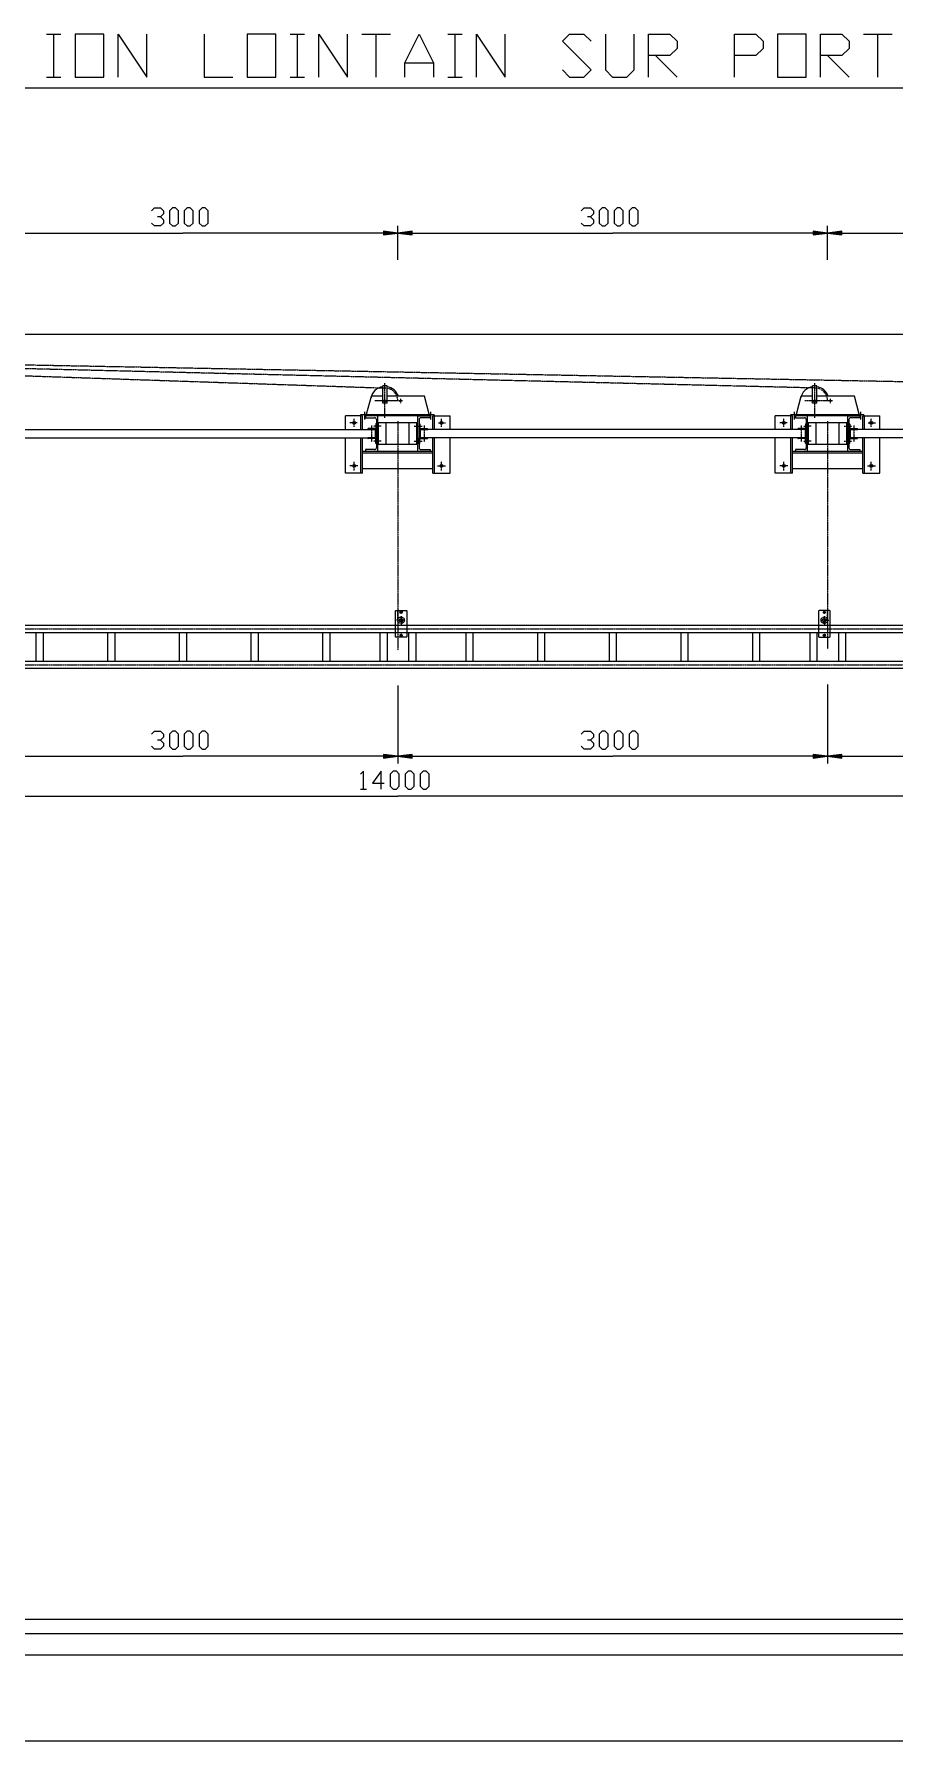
# Model space of a CAD drawing. Header units: millimetres. Extents: x 53635 to 142317, y 101101 to 147193.
# Drawn here: x 110275 to 116275, y 133843 to 145756 of the extents above; entities that cross this region are included whole.
import ezdxf

# ---------------------------------------------------------------- set-up
doc = ezdxf.new("R2010")
doc.units = ezdxf.units.MM
doc.header["$LTSCALE"] = 0.5
doc.header["$MEASUREMENT"] = 0
for name, pattern in [('AXES', [50.8, 31.75, -6.35, 6.35, -6.35]), ('AXES2', [28.575, 19.05, -3.175, 3.175, -3.175]), ('CACHE2', [0.1875, 0.125, -0.0625])]:
    doc.linetypes.add(name, pattern=pattern)
doc.layers.get('0').update_dxf_attribs({"lineweight": 0})
for name, color, linetype, lineweight in [('-AXE', 1, 'AXES2', 0), ('-beton', 6, 'Continuous', 0), ('-fort', 7, 'Continuous', 0), ('AXE', 1, 'AXES2', 0), ('AXES', 1, 'AXES', 0), ('Axes1', 1, 'AXES', 0), ('beton', 6, 'Continuous', 0), ('betonfin', 1, 'Continuous', 0), ('CACHE', 1, 'CACHE2', 0), ('COT', 3, 'Continuous', 0), ('Equipement', 7, 'Continuous', 0), ('FORT', 7, 'Continuous', 0)]:
    doc.layers.add(name, color=color, linetype=linetype, lineweight=lineweight)
doc.styles.add('_TCW_TXTSTY_1', font='TIMES.TTF')
doc.styles.get("Standard").update_dxf_attribs({"font": 'TXT.SHX'})
doc.dimstyles.get("Standard").update_dxf_attribs({"dimscale": 10, "dimtxt": 1.5, "dimasz": 2, "dimexe": 1, "dimexo": 1, "dimgap": 1, "dimtad": 1, "dimrnd": 0.5, "dimdsep": 46, "dimtxsty": '_TCW_TXTSTY_1', "dimcen": 0.09, "dimclrd": 3, "dimclre": 3, "dimclrt": 3, "dimadec": 0, "dimazin": 0, "dimtfac": 1, "dimtdec": 3, "dimtmove": 0, "dimatfit": 0, "dimfxl": 1, "dimfrac": 2, "dimtolj": 1, "dimtzin": 0, "dimarcsym": 0})

# ---------------------------------------------------------------- blocks, each defined once
blk = doc.blocks.new('*D31')
at = {"layer": 'COT', "linetype": 'Continuous'}
for points in [[(105813, 140436), (105913, 140423), (105913, 140449)], [(119813, 140436), (119713, 140449), (119713, 140423)]]:
    blk.add_hatch(color=3, dxfattribs=at).paths.add_polyline_path(points)
at = {"linetype": 'ByBlock'}
blk.add_lwpolyline([(112573, 140486), (112573, 140611), (112553, 140590)], dxfattribs=at)
at = {"linetype": 'ByBlock', "flags": 128}
for points in [[(112698, 140486), (112698, 140611), (112636, 140528), (112719, 140528)], [(112782, 140486), (112803, 140486), (112823, 140507), (112823, 140590), (112803, 140611), (112782, 140611), (112761, 140590), (112761, 140507), (112782, 140486)], [(112886, 140486), (112907, 140486), (112928, 140507), (112928, 140590), (112907, 140611), (112886, 140611), (112865, 140590), (112865, 140507), (112886, 140486)], [(112990, 140486), (113011, 140486), (113032, 140507), (113032, 140590), (113011, 140611), (112990, 140611), (112969, 140590), (112969, 140507), (112990, 140486)], [(112553, 140486), (112594, 140486)]]:
    blk.add_lwpolyline(points, dxfattribs=at)
at = {"layer": 'COT', "color": 3, "linetype": 'Continuous'}
for p, q in [((105813, 141280), (105813, 140386)), ((119813, 141280), (119813, 140386))]:
    blk.add_line(p, q, dxfattribs=at)
at = {"layer": 'COT', "color": 3, "linetype": 'Continuous', "flags": 128}
for points in [[(105813, 140436), (105913, 140423), (105913, 140449)], [(119813, 140436), (119713, 140449), (119713, 140423)]]:
    blk.add_lwpolyline(points, close=True, dxfattribs=at)
for points in [[(105913, 140436), (105913, 140436), (105913, 140436), (112813, 140436)], [(119713, 140436), (119713, 140436), (119713, 140436), (112813, 140436)]]:
    blk.add_lwpolyline(points, dxfattribs=at)
blk = doc.blocks.new('*D34')
at = {"layer": 'COT', "linetype": 'Continuous'}
for points in [[(109813, 140716), (109913, 140703), (109913, 140729)], [(112813, 140716), (112713, 140729), (112713, 140703)]]:
    blk.add_hatch(color=3, dxfattribs=at).paths.add_polyline_path(points)
at = {"linetype": 'ByBlock', "flags": 128}
for points in [[(111094, 140870), (111115, 140891), (111157, 140891), (111178, 140870), (111178, 140849), (111157, 140828), (111136, 140828)], [(111240, 140766), (111261, 140766), (111282, 140787), (111282, 140870), (111261, 140891), (111240, 140891), (111219, 140870), (111219, 140787), (111240, 140766)], [(111344, 140766), (111365, 140766), (111386, 140787), (111386, 140870), (111365, 140891), (111344, 140891), (111323, 140870), (111323, 140787), (111344, 140766)], [(111448, 140766), (111469, 140766), (111490, 140787), (111490, 140870), (111469, 140891), (111448, 140891), (111428, 140870), (111428, 140787), (111448, 140766)]]:
    blk.add_lwpolyline(points, dxfattribs=at)
at = {"linetype": 'ByBlock'}
blk.add_lwpolyline([(111157, 140828), (111178, 140807), (111178, 140787), (111157, 140766), (111115, 140766), (111094, 140787)], dxfattribs=at)
at = {"layer": 'COT', "color": 3, "linetype": 'Continuous'}
for p, q in [((109813, 141201), (109813, 140666)), ((112813, 141209), (112813, 140666))]:
    blk.add_line(p, q, dxfattribs=at)
at = {"layer": 'COT', "color": 3, "linetype": 'Continuous', "flags": 128}
for points in [[(109813, 140716), (109913, 140703), (109913, 140729)], [(112813, 140716), (112713, 140729), (112713, 140703)]]:
    blk.add_lwpolyline(points, close=True, dxfattribs=at)
for points in [[(109913, 140716), (109913, 140716), (109913, 140716), (111313, 140716)], [(112713, 140716), (112713, 140716), (112713, 140716), (111313, 140716)]]:
    blk.add_lwpolyline(points, dxfattribs=at)
blk = doc.blocks.new('*D35')
at = {"layer": 'COT', "linetype": 'Continuous'}
for points in [[(112813, 140716), (112913, 140703), (112913, 140729)], [(115813, 140716), (115713, 140729), (115713, 140703)]]:
    blk.add_hatch(color=3, dxfattribs=at).paths.add_polyline_path(points)
at = {"linetype": 'ByBlock', "flags": 128}
for points in [[(114094, 140870), (114115, 140891), (114157, 140891), (114178, 140870), (114178, 140849), (114157, 140828), (114136, 140828)], [(114240, 140766), (114261, 140766), (114282, 140787), (114282, 140870), (114261, 140891), (114240, 140891), (114219, 140870), (114219, 140787), (114240, 140766)], [(114344, 140766), (114365, 140766), (114386, 140787), (114386, 140870), (114365, 140891), (114344, 140891), (114323, 140870), (114323, 140787), (114344, 140766)], [(114448, 140766), (114469, 140766), (114490, 140787), (114490, 140870), (114469, 140891), (114448, 140891), (114428, 140870), (114428, 140787), (114448, 140766)]]:
    blk.add_lwpolyline(points, dxfattribs=at)
at = {"linetype": 'ByBlock'}
blk.add_lwpolyline([(114157, 140828), (114178, 140807), (114178, 140787), (114157, 140766), (114115, 140766), (114094, 140787)], dxfattribs=at)
at = {"layer": 'COT', "color": 3, "linetype": 'Continuous'}
for p, q in [((112813, 141209), (112813, 140666)), ((115813, 141217), (115813, 140666))]:
    blk.add_line(p, q, dxfattribs=at)
at = {"layer": 'COT', "color": 3, "linetype": 'Continuous', "flags": 128}
for points in [[(112813, 140716), (112913, 140703), (112913, 140729)], [(115813, 140716), (115713, 140729), (115713, 140703)]]:
    blk.add_lwpolyline(points, close=True, dxfattribs=at)
for points in [[(112913, 140716), (112913, 140716), (112913, 140716), (114313, 140716)], [(115713, 140716), (115713, 140716), (115713, 140716), (114313, 140716)]]:
    blk.add_lwpolyline(points, dxfattribs=at)
blk = doc.blocks.new('*D36')
at = {"layer": 'COT', "linetype": 'Continuous'}
for points in [[(115813, 140716), (115913, 140703), (115913, 140729)], [(118813, 140716), (118713, 140729), (118713, 140703)]]:
    blk.add_hatch(color=3, dxfattribs=at).paths.add_polyline_path(points)
at = {"linetype": 'ByBlock', "flags": 128}
for points in [[(117094, 140870), (117115, 140891), (117157, 140891), (117178, 140870), (117178, 140849), (117157, 140828), (117136, 140828)], [(117240, 140766), (117261, 140766), (117282, 140787), (117282, 140870), (117261, 140891), (117240, 140891), (117219, 140870), (117219, 140787), (117240, 140766)], [(117344, 140766), (117365, 140766), (117386, 140787), (117386, 140870), (117365, 140891), (117344, 140891), (117323, 140870), (117323, 140787), (117344, 140766)], [(117448, 140766), (117469, 140766), (117490, 140787), (117490, 140870), (117469, 140891), (117448, 140891), (117428, 140870), (117428, 140787), (117448, 140766)]]:
    blk.add_lwpolyline(points, dxfattribs=at)
at = {"linetype": 'ByBlock'}
blk.add_lwpolyline([(117157, 140828), (117178, 140807), (117178, 140787), (117157, 140766), (117115, 140766), (117094, 140787)], dxfattribs=at)
at = {"layer": 'COT', "color": 3, "linetype": 'Continuous'}
for p, q in [((115813, 141217), (115813, 140666)), ((118813, 141215), (118813, 140666))]:
    blk.add_line(p, q, dxfattribs=at)
at = {"layer": 'COT', "color": 3, "linetype": 'Continuous', "flags": 128}
for points in [[(115813, 140716), (115913, 140703), (115913, 140729)], [(118813, 140716), (118713, 140729), (118713, 140703)]]:
    blk.add_lwpolyline(points, close=True, dxfattribs=at)
for points in [[(115913, 140716), (115913, 140716), (115913, 140716), (117313, 140716)], [(118713, 140716), (118713, 140716), (118713, 140716), (117313, 140716)]]:
    blk.add_lwpolyline(points, dxfattribs=at)
blk = doc.blocks.new('*D40')
at = {"layer": 'COT', "linetype": 'Continuous'}
for points in [[(115813, 144368), (115913, 144355), (115913, 144381)], [(118813, 144368), (118713, 144381), (118713, 144355)]]:
    blk.add_hatch(color=3, dxfattribs=at).paths.add_polyline_path(points)
at = {"linetype": 'ByBlock', "flags": 128}
for points in [[(117094, 144522), (117115, 144543), (117157, 144543), (117178, 144522), (117178, 144501), (117157, 144480), (117136, 144480)], [(117240, 144418), (117261, 144418), (117282, 144438), (117282, 144522), (117261, 144543), (117240, 144543), (117219, 144522), (117219, 144438), (117240, 144418)], [(117344, 144418), (117365, 144418), (117386, 144438), (117386, 144522), (117365, 144543), (117344, 144543), (117323, 144522), (117323, 144438), (117344, 144418)], [(117448, 144418), (117469, 144418), (117490, 144438), (117490, 144522), (117469, 144543), (117448, 144543), (117428, 144522), (117428, 144438), (117448, 144418)]]:
    blk.add_lwpolyline(points, dxfattribs=at)
at = {"linetype": 'ByBlock'}
blk.add_lwpolyline([(117157, 144480), (117178, 144459), (117178, 144438), (117157, 144418), (117115, 144418), (117094, 144438)], dxfattribs=at)
at = {"layer": 'COT', "color": 3, "linetype": 'Continuous'}
for p, q in [((115813, 144322), (115813, 144418)), ((118813, 144180), (118813, 144418))]:
    blk.add_line(p, q, dxfattribs=at)
at = {"layer": 'COT', "color": 3, "linetype": 'Continuous', "flags": 128}
for points in [[(115813, 144368), (115913, 144355), (115913, 144381)], [(118813, 144368), (118713, 144381), (118713, 144355)]]:
    blk.add_lwpolyline(points, close=True, dxfattribs=at)
for points in [[(115913, 144368), (115913, 144368), (115913, 144368), (117313, 144368)], [(118713, 144368), (118713, 144368), (118713, 144368), (117313, 144368)]]:
    blk.add_lwpolyline(points, dxfattribs=at)
blk = doc.blocks.new('*D41')
at = {"layer": 'COT', "linetype": 'Continuous'}
for points in [[(109813, 144368), (109913, 144355), (109913, 144381)], [(112813, 144368), (112713, 144381), (112713, 144355)]]:
    blk.add_hatch(color=3, dxfattribs=at).paths.add_polyline_path(points)
at = {"linetype": 'ByBlock', "flags": 128}
for points in [[(111094, 144522), (111115, 144543), (111157, 144543), (111178, 144522), (111178, 144501), (111157, 144480), (111136, 144480)], [(111240, 144418), (111261, 144418), (111282, 144438), (111282, 144522), (111261, 144543), (111240, 144543), (111219, 144522), (111219, 144438), (111240, 144418)], [(111344, 144418), (111365, 144418), (111386, 144438), (111386, 144522), (111365, 144543), (111344, 144543), (111323, 144522), (111323, 144438), (111344, 144418)], [(111448, 144418), (111469, 144418), (111490, 144438), (111490, 144522), (111469, 144543), (111448, 144543), (111428, 144522), (111428, 144438), (111448, 144418)]]:
    blk.add_lwpolyline(points, dxfattribs=at)
at = {"linetype": 'ByBlock'}
blk.add_lwpolyline([(111157, 144480), (111178, 144459), (111178, 144438), (111157, 144418), (111115, 144418), (111094, 144438)], dxfattribs=at)
at = {"layer": 'COT', "color": 3, "linetype": 'Continuous'}
for p, q in [((109813, 144322), (109813, 144418)), ((112813, 144180), (112813, 144418))]:
    blk.add_line(p, q, dxfattribs=at)
at = {"layer": 'COT', "color": 3, "linetype": 'Continuous', "flags": 128}
for points in [[(109813, 144368), (109913, 144355), (109913, 144381)], [(112813, 144368), (112713, 144381), (112713, 144355)]]:
    blk.add_lwpolyline(points, close=True, dxfattribs=at)
for points in [[(109913, 144368), (109913, 144368), (109913, 144368), (111313, 144368)], [(112713, 144368), (112713, 144368), (112713, 144368), (111313, 144368)]]:
    blk.add_lwpolyline(points, dxfattribs=at)
blk = doc.blocks.new('*D42')
at = {"layer": 'COT', "linetype": 'Continuous'}
for points in [[(112813, 144368), (112913, 144355), (112913, 144381)], [(115813, 144368), (115713, 144381), (115713, 144355)]]:
    blk.add_hatch(color=3, dxfattribs=at).paths.add_polyline_path(points)
at = {"linetype": 'ByBlock', "flags": 128}
for points in [[(114094, 144522), (114115, 144543), (114157, 144543), (114178, 144522), (114178, 144501), (114157, 144480), (114136, 144480)], [(114240, 144418), (114261, 144418), (114282, 144438), (114282, 144522), (114261, 144543), (114240, 144543), (114219, 144522), (114219, 144438), (114240, 144418)], [(114344, 144418), (114365, 144418), (114386, 144438), (114386, 144522), (114365, 144543), (114344, 144543), (114323, 144522), (114323, 144438), (114344, 144418)], [(114448, 144418), (114469, 144418), (114490, 144438), (114490, 144522), (114469, 144543), (114448, 144543), (114428, 144522), (114428, 144438), (114448, 144418)]]:
    blk.add_lwpolyline(points, dxfattribs=at)
at = {"linetype": 'ByBlock'}
blk.add_lwpolyline([(114157, 144480), (114178, 144459), (114178, 144438), (114157, 144418), (114115, 144418), (114094, 144438)], dxfattribs=at)
at = {"layer": 'COT', "color": 3, "linetype": 'Continuous'}
for p, q in [((112813, 144180), (112813, 144418)), ((115813, 144180), (115813, 144418))]:
    blk.add_line(p, q, dxfattribs=at)
at = {"layer": 'COT', "color": 3, "linetype": 'Continuous', "flags": 128}
for points in [[(112813, 144368), (112913, 144355), (112913, 144381)], [(115813, 144368), (115713, 144381), (115713, 144355)]]:
    blk.add_lwpolyline(points, close=True, dxfattribs=at)
for points in [[(112913, 144368), (112913, 144368), (112913, 144368), (114313, 144368)], [(115713, 144368), (115713, 144368), (115713, 144368), (114313, 144368)]]:
    blk.add_lwpolyline(points, dxfattribs=at)

msp = doc.modelspace()

# ---------------------------------------------------------------- linework, layer by layer
at = {"layer": '-AXE'}
for p, q in [((112529.84, 143042.63), (112478.92, 143042.63)), ((112508.02, 143015.25), (112508.02, 143073.94)), ((112629.02, 143025.51), (112629.02, 142909.6)), ((112683.96, 143019.63), (112643.48, 143019.63)), ((112697.96, 143019.63), (112657.48, 143019.63)), ((112928.08, 143019.63), (112968.56, 143019.63)), ((112942.08, 143019.63), (112982.56, 143019.63)), ((112997.02, 143025.51), (112997.02, 142909.6)), ((113096.2, 143042.63), (113147.12, 143042.63)), ((113118.02, 143015.25), (113118.02, 143073.94)), ((115529.84, 143042.63), (115478.92, 143042.63)), ((115508.02, 143015.25), (115508.02, 143073.94)), ((115629.02, 143025.51), (115629.02, 142909.6)), ((115647.11, 143019.63), (115687.59, 143019.63)), ((115697.96, 143019.63), (115657.48, 143019.63)), ((115928.08, 143019.63), (115968.56, 143019.63)), ((115942.08, 143019.63), (115982.56, 143019.63)), ((115997.02, 143025.51), (115997.02, 142909.6)), ((116096.2, 143042.63), (116147.12, 143042.63)), ((116118.02, 143015.25), (116118.02, 143073.94)), ((112683.96, 142915.63), (112643.48, 142915.63)), ((112697.96, 142915.63), (112657.48, 142915.63)), ((112928.08, 142915.63), (112968.56, 142915.63)), ((112942.08, 142915.63), (112982.56, 142915.63)), ((115647.11, 142915.63), (115687.59, 142915.63)), ((115697.96, 142915.63), (115657.48, 142915.63)), ((115928.08, 142915.63), (115968.56, 142915.63)), ((115942.08, 142915.63), (115982.56, 142915.63)), ((112535.11, 142742.63), (112478.92, 142742.63)), ((112508.02, 142710.4), (112508.02, 142771.44)), ((113090.93, 142742.63), (113147.12, 142742.63)), ((113118.02, 142710.4), (113118.02, 142771.44)), ((115535.11, 142742.63), (115478.92, 142742.63)), ((115508.02, 142710.4), (115508.02, 142771.44)), ((116090.93, 142742.63), (116147.12, 142742.63)), ((116118.02, 142710.4), (116118.02, 142771.44))]:
    msp.add_line(p, q, dxfattribs=at)
at = {"layer": '-beton', "color": 6}
msp.add_line((104388.02, 143662.63), (121238.02, 143662.63), dxfattribs=at)
at = {"layer": '-fort'}
for p, q in [((112568.02, 143092.63), (112448.02, 143092.63)), ((112448.02, 142997.63), (112448.02, 143092.63)), ((112556.02, 142997.63), (112556.02, 143092.63)), ((112568.02, 142997.63), (112568.02, 143092.63)), ((112673.02, 143092.63), (112588.02, 143092.63)), ((112588.02, 143092.63), (112588.02, 143079.13)), ((113038.02, 143092.63), (112588.02, 143092.63)), ((112673.02, 142842.63), (112673.02, 143092.63)), ((112953.02, 143092.63), (113038.02, 143092.63)), ((112953.02, 142842.63), (112953.02, 143092.63)), ((113038.02, 143092.63), (113038.02, 143079.13)), ((113058.02, 142997.63), (113058.02, 143092.63)), ((113058.02, 143092.63), (113178.02, 143092.63)), ((113070.02, 142997.63), (113070.02, 143092.63)), ((113178.02, 142997.63), (113178.02, 143092.63)), ((115448.02, 142997.63), (115448.02, 143092.63)), ((115568.02, 143092.63), (115448.02, 143092.63)), ((115556.02, 142997.63), (115556.02, 143092.63)), ((115568.02, 142997.63), (115568.02, 143092.63)), ((116038.02, 143092.63), (115588.02, 143092.63)), ((115673.02, 143092.63), (115588.02, 143092.63)), ((115588.02, 143092.63), (115588.02, 143079.13)), ((115673.02, 142842.63), (115673.02, 143092.63)), ((115953.02, 142842.63), (115953.02, 143092.63)), ((115953.02, 143092.63), (116038.02, 143092.63)), ((116038.02, 143092.63), (116038.02, 143079.13)), ((116058.02, 142997.63), (116058.02, 143092.63)), ((116058.02, 143092.63), (116178.02, 143092.63)), ((116070.02, 142997.63), (116070.02, 143092.63)), ((116178.02, 142997.63), (116178.02, 143092.63)), ((109970.02, 142997.63), (112656.02, 142997.63)), ((112588.02, 143079.13), (112650.52, 143079.13)), ((112604.02, 142999.63), (112604.02, 142997.63)), ((112664.02, 142997.63), (112604.02, 142997.63)), ((112653.02, 143002.63), (112607.02, 143002.63)), ((112656.02, 142997.63), (112656.02, 142937.63)), ((112659.02, 143034.63), (112659.02, 143008.63)), ((112664.02, 143037.63), (112662.02, 143037.63)), ((112664.02, 143065.63), (112664.02, 142869.63)), ((112664.02, 143037.63), (112664.02, 142997.63)), ((112953.02, 143042.63), (112673.02, 143042.63)), ((112962.02, 143065.63), (112962.02, 142869.63)), ((112962.02, 143037.63), (112964.02, 143037.63)), ((112962.02, 143037.63), (112962.02, 142997.63)), ((112962.02, 142997.63), (113022.02, 142997.63)), ((112967.02, 143034.63), (112967.02, 143008.63)), ((115656.02, 142997.63), (112970.02, 142997.63)), ((112970.02, 142997.63), (112970.02, 142937.63)), ((112973.02, 143002.63), (113019.02, 143002.63)), ((113038.02, 143079.13), (112975.52, 143079.13)), ((113022.02, 142999.63), (113022.02, 142997.63)), ((115588.02, 143079.13), (115650.52, 143079.13)), ((115604.02, 142999.63), (115604.02, 142997.63)), ((115664.02, 142997.63), (115604.02, 142997.63)), ((115653.02, 143002.63), (115607.02, 143002.63)), ((115659.02, 143034.63), (115659.02, 143008.63)), ((115664.02, 143037.63), (115662.02, 143037.63)), ((115664.02, 143065.63), (115664.02, 142869.63)), ((115664.02, 143037.63), (115664.02, 142997.63)), ((115953.02, 143042.63), (115673.02, 143042.63)), ((115962.02, 143065.63), (115962.02, 142869.63)), ((115962.02, 143037.63), (115962.02, 142997.63)), ((115962.02, 143037.63), (115964.02, 143037.63)), ((115962.02, 142997.63), (116022.02, 142997.63)), ((115967.02, 143034.63), (115967.02, 143008.63)), ((118656.02, 142997.63), (115970.02, 142997.63)), ((115970.02, 142997.63), (115970.02, 142937.63)), ((115973.02, 143002.63), (116019.02, 143002.63)), ((116038.02, 143079.13), (115975.52, 143079.13)), ((116022.02, 142999.63), (116022.02, 142997.63)), ((109970.02, 142937.63), (112656.02, 142937.63)), ((112448.02, 142692.63), (112448.02, 142937.63)), ((112556.02, 142692.63), (112556.02, 142937.63)), ((112568.02, 142692.63), (112568.02, 142937.63)), ((112650.52, 142856.13), (112588.02, 142856.13)), ((112588.02, 142856.13), (112588.02, 142842.63)), ((112664.02, 142937.63), (112604.02, 142937.63)), ((112604.02, 142935.63), (112604.02, 142937.63)), ((112653.02, 142932.63), (112607.02, 142932.63)), ((112659.02, 142900.63), (112659.02, 142926.63)), ((112664.02, 142897.63), (112662.02, 142897.63)), ((112664.02, 142897.63), (112664.02, 142937.63)), ((112953.02, 142892.63), (112673.02, 142892.63)), ((112962.02, 142937.63), (113022.02, 142937.63)), ((112962.02, 142897.63), (112962.02, 142937.63)), ((112962.02, 142897.63), (112964.02, 142897.63)), ((112967.02, 142900.63), (112967.02, 142926.63)), ((115656.02, 142937.63), (112970.02, 142937.63)), ((112973.02, 142932.63), (113019.02, 142932.63)), ((112975.52, 142856.13), (113038.02, 142856.13)), ((113022.02, 142935.63), (113022.02, 142937.63)), ((113038.02, 142856.13), (113038.02, 142842.63)), ((113058.02, 142692.63), (113058.02, 142937.63)), ((113070.02, 142692.63), (113070.02, 142937.63)), ((113178.02, 142692.63), (113178.02, 142937.63)), ((115448.02, 142692.63), (115448.02, 142937.63)), ((115556.02, 142692.63), (115556.02, 142937.63)), ((115568.02, 142692.63), (115568.02, 142937.63)), ((115650.52, 142856.13), (115588.02, 142856.13)), ((115588.02, 142856.13), (115588.02, 142842.63)), ((115664.02, 142937.63), (115604.02, 142937.63)), ((115604.02, 142935.63), (115604.02, 142937.63)), ((115653.02, 142932.63), (115607.02, 142932.63)), ((115659.02, 142900.63), (115659.02, 142926.63)), ((115664.02, 142897.63), (115662.02, 142897.63)), ((115664.02, 142897.63), (115664.02, 142937.63)), ((115953.02, 142892.63), (115673.02, 142892.63)), ((115962.02, 142897.63), (115962.02, 142937.63)), ((115962.02, 142937.63), (116022.02, 142937.63)), ((115962.02, 142897.63), (115964.02, 142897.63)), ((115967.02, 142900.63), (115967.02, 142926.63)), ((118656.02, 142937.63), (115970.02, 142937.63)), ((115973.02, 142932.63), (116019.02, 142932.63)), ((115975.52, 142856.13), (116038.02, 142856.13)), ((116022.02, 142935.63), (116022.02, 142937.63)), ((116038.02, 142856.13), (116038.02, 142842.63)), ((116058.02, 142692.63), (116058.02, 142937.63)), ((116070.02, 142692.63), (116070.02, 142937.63)), ((116178.02, 142692.63), (116178.02, 142937.63)), ((113058.02, 142842.63), (112568.02, 142842.63)), ((113058.02, 142830.63), (112568.02, 142830.63)), ((116058.02, 142842.63), (115568.02, 142842.63)), ((116058.02, 142830.63), (115568.02, 142830.63)), ((112568.02, 142692.63), (112448.02, 142692.63)), ((113058.02, 142722.63), (112568.02, 142722.63)), ((113058.02, 142692.63), (113178.02, 142692.63)), ((115568.02, 142692.63), (115448.02, 142692.63)), ((116058.02, 142722.63), (115568.02, 142722.63)), ((116058.02, 142692.63), (116178.02, 142692.63))]:
    msp.add_line(p, q, dxfattribs=at)
for centre in [(112508.02, 143042.63), (113118.02, 143042.63), (115508.02, 143042.63), (116118.02, 143042.63), (112508.02, 142742.63), (113118.02, 142742.63), (115508.02, 142742.63), (116118.02, 142742.63)]:
    msp.add_circle(centre, 9.5, dxfattribs=at)
for centre, radius, start, end in [((112607.02, 142999.63), 3, 90, 180), ((112650.52, 143065.63), 13.5, 0, 90), ((112653.02, 143008.63), 6, -90, 0), ((112662.02, 143034.63), 3, 90, 180), ((112975.52, 143065.63), 13.5, 90, 180), ((112964.02, 143034.63), 3, 0, 90), ((112973.02, 143008.63), 6, 180, 270), ((113019.02, 142999.63), 3, 0, 90), ((115607.02, 142999.63), 3, 90, 180), ((115650.52, 143065.63), 13.5, 0, 90), ((115653.02, 143008.63), 6, -90, 0), ((115662.02, 143034.63), 3, 90, 180), ((115975.52, 143065.63), 13.5, 90, 180), ((115964.02, 143034.63), 3, 0, 90), ((115973.02, 143008.63), 6, 180, 270), ((116019.02, 142999.63), 3, 0, 90), ((112607.02, 142935.63), 3, 180, 270), ((112650.52, 142869.63), 13.5, -90, 0), ((112653.02, 142926.63), 6, 0, 90), ((112662.02, 142900.63), 3, 180, 270), ((112975.52, 142869.63), 13.5, 180, 270), ((112964.02, 142900.63), 3, -90, 0), ((112973.02, 142926.63), 6, 90, 180), ((113019.02, 142935.63), 3, -90, 0), ((115607.02, 142935.63), 3, 180, 270), ((115650.52, 142869.63), 13.5, -90, 0), ((115653.02, 142926.63), 6, 0, 90), ((115662.02, 142900.63), 3, 180, 270), ((115975.52, 142869.63), 13.5, 180, 270), ((115964.02, 142900.63), 3, -90, 0), ((115973.02, 142926.63), 6, 90, 180), ((116019.02, 142935.63), 3, -90, 0)]:
    msp.add_arc(centre, radius, start, end, dxfattribs=at)
at = {"color": 0, "linetype": 'ByBlock'}
for p, q in [((112673.02, 142892.63), (112673.02, 143042.63)), ((112679.02, 142892.63), (112679.02, 143042.63)), ((112733.02, 142892.63), (112733.02, 143042.63)), ((112893.02, 142892.63), (112893.02, 143042.63)), ((112947.02, 142892.63), (112947.02, 143042.63)), ((112953.02, 142892.63), (112953.02, 143042.63)), ((115656.02, 142997.63), (115656.02, 142937.63)), ((115673.02, 142892.63), (115673.02, 143042.63)), ((115679.02, 142892.63), (115679.02, 143042.63)), ((115733.02, 142892.63), (115733.02, 143042.63)), ((115893.02, 142892.63), (115893.02, 143042.63)), ((115947.02, 142892.63), (115947.02, 143042.63)), ((115953.02, 142892.63), (115953.02, 143042.63))]:
    msp.add_line(p, q, dxfattribs=at)
at = {"linetype": 'ByBlock'}
for points in [[(110362.45, 145756.38), (110462.45, 145756.38)], [(110412.45, 145456.38), (110412.45, 145756.38)], [(112062.45, 145756.38), (112162.45, 145756.38)], [(112112.45, 145456.38), (112112.45, 145756.38)], [(112562.45, 145756.38), (112762.45, 145756.38)], [(113162.45, 145756.38), (113262.45, 145756.38)], [(113212.45, 145456.38), (113212.45, 145756.38)], [(116062.45, 145756.38), (116262.45, 145756.38)], [(114612.45, 145606.38), (114762.45, 145456.38)], [(115812.45, 145606.38), (115962.45, 145456.38)], [(112862.45, 145556.38), (113062.45, 145556.38)]]:
    msp.add_lwpolyline(points, dxfattribs=at)
at = {"linetype": 'ByBlock', "flags": 128}
for points in [[(110562.45, 145456.38), (110762.45, 145456.38), (110762.45, 145756.38), (110562.45, 145756.38), (110562.45, 145456.38)], [(110862.45, 145456.38), (110862.45, 145756.38), (111062.45, 145456.38), (111062.45, 145756.38)], [(111462.45, 145756.38), (111462.45, 145456.38), (111662.45, 145456.38)], [(111762.45, 145456.38), (111962.45, 145456.38), (111962.45, 145756.38), (111762.45, 145756.38), (111762.45, 145456.38)], [(112262.45, 145456.38), (112262.45, 145756.38), (112462.45, 145456.38), (112462.45, 145756.38)], [(112662.45, 145456.38), (112662.45, 145756.38)], [(112862.45, 145456.38), (112862.45, 145556.38), (112962.45, 145756.38), (113062.45, 145556.38), (113062.45, 145456.38)], [(113362.45, 145456.38), (113362.45, 145756.38), (113562.45, 145456.38), (113562.45, 145756.38)], [(113962.45, 145506.38), (114012.45, 145456.38), (114112.45, 145456.38), (114162.45, 145506.38), (113962.45, 145706.38), (114012.45, 145756.38), (114112.45, 145756.38), (114162.45, 145706.38)], [(114262.45, 145756.38), (114262.45, 145506.38), (114312.45, 145456.38), (114412.45, 145456.38), (114462.45, 145506.38), (114462.45, 145756.38)], [(114562.45, 145456.38), (114562.45, 145756.38), (114712.45, 145756.38), (114762.45, 145706.38), (114762.45, 145656.38), (114712.45, 145606.38), (114562.45, 145606.38)], [(115162.45, 145456.38), (115162.45, 145756.38), (115312.45, 145756.38), (115362.45, 145706.38), (115362.45, 145656.38), (115312.45, 145606.38), (115162.45, 145606.38)], [(115462.45, 145456.38), (115662.45, 145456.38), (115662.45, 145756.38), (115462.45, 145756.38), (115462.45, 145456.38)], [(115762.45, 145456.38), (115762.45, 145756.38), (115912.45, 145756.38), (115962.45, 145706.38), (115962.45, 145656.38), (115912.45, 145606.38), (115762.45, 145606.38)], [(116162.45, 145456.38), (116162.45, 145756.38)], [(110362.45, 145456.38), (110462.45, 145456.38)], [(112062.45, 145456.38), (112162.45, 145456.38)], [(113162.45, 145456.38), (113262.45, 145456.38)]]:
    msp.add_lwpolyline(points, dxfattribs=at)
for points in [[(112673.02, 143012.63), (112679.02, 143012.63), (112673.02, 143026.63), (112679.02, 143026.63)], [(112953.02, 143012.63), (112947.02, 143012.63), (112953.02, 143026.63), (112947.02, 143026.63)], [(115673.02, 143012.63), (115679.02, 143012.63), (115673.02, 143026.63), (115679.02, 143026.63)], [(115953.02, 143012.63), (115947.02, 143012.63), (115953.02, 143026.63), (115947.02, 143026.63)], [(112673.02, 142908.63), (112679.02, 142908.63), (112673.02, 142922.63), (112679.02, 142922.63)], [(112953.02, 142908.63), (112947.02, 142908.63), (112953.02, 142922.63), (112947.02, 142922.63)], [(115673.02, 142908.63), (115679.02, 142908.63), (115673.02, 142922.63), (115679.02, 142922.63)], [(115953.02, 142908.63), (115947.02, 142908.63), (115953.02, 142922.63), (115947.02, 142922.63)]]:
    msp.add_solid(points)
at = {"layer": 'AXE'}
for p, q in [((105125.52, 143545.13), (112725.8, 143286.09)), ((115725.02, 143286.11), (105125.52, 143545.13)), ((105125.52, 143545.13), (118724.59, 143286.11)), ((112723.02, 143078.63), (112723.02, 143321.13)), ((112831.52, 143211.03), (112831.52, 143181.23)), ((115723.02, 143078.63), (115723.02, 143321.13)), ((115831.52, 143211.03), (115831.52, 143181.23)), ((112580.02, 143118.9), (112580.02, 143066.36)), ((112846.42, 143196.13), (112653.3, 143196.13)), ((113041.52, 143118.9), (113041.52, 143066.36)), ((115580.02, 143118.9), (115580.02, 143066.36)), ((115846.42, 143196.13), (115653.3, 143196.13)), ((116041.52, 143118.9), (116041.52, 143066.36)), ((112813.02, 143054.03), (112813.02, 141456.47)), ((115813.02, 143054.03), (115813.02, 141465.14)), ((105562.62, 141604.84), (120017.6, 141604.84)), ((105562.62, 141354.84), (120017.6, 141354.84))]:
    msp.add_line(p, q, dxfattribs=at)
at = {"layer": 'AXES'}
for p, q in [((112863.4, 141665.17), (112804.47, 141665.17)), ((112813.02, 141665.17), (112813.02, 141732.67)), ((112836.02, 141693.01), (112836.02, 141634.25)), ((115762.64, 141665.17), (115821.57, 141665.17)), ((115790.02, 141693.01), (115790.02, 141634.25)), ((115813.02, 141665.17), (115813.02, 141732.67))]:
    msp.add_line(p, q, dxfattribs=at)
for centre in [(112836.02, 141665.17), (115790.02, 141665.17)]:
    msp.add_circle(centre, 23, dxfattribs=at)
at = {"layer": 'Axes1'}
for p, q in [((112847.28, 141720.67), (112824.76, 141720.67)), ((112836.02, 141709.41), (112836.02, 141731.93)), ((115778.76, 141720.67), (115801.28, 141720.67)), ((115790.02, 141709.41), (115790.02, 141731.93)), ((112847.28, 141559.36), (112824.76, 141559.36)), ((112836.02, 141570.63), (112836.02, 141548.1)), ((115778.76, 141559.36), (115801.28, 141559.36)), ((115790.02, 141570.63), (115790.02, 141548.1))]:
    msp.add_line(p, q, dxfattribs=at)
at = {"layer": 'beton', "color": 6}
for p, q in [((104388.02, 134592.63), (120898.02, 134592.63)), ((103629.08, 134442.63), (121883.84, 134442.63)), ((103509.44, 133842.63), (121824.02, 133842.63))]:
    msp.add_line(p, q, dxfattribs=at)
at = {"layer": 'betonfin'}
msp.add_line((104388.02, 134692.63), (120898.02, 134692.63), dxfattribs=at)
at = {"layer": 'CACHE'}
for centre in [(112723.02, 143196.13), (115723.02, 143196.13)]:
    msp.add_arc(centre, 90, 0, 90, dxfattribs=at)
at = {"layer": 'COT', "color": 6}
msp.add_line((108392.56, 145381.07), (117554.39, 145381.07), dxfattribs=at)
at = {"layer": 'Equipement'}
for p, q in [((112796.02, 141550.36), (112796.02, 141729.67)), ((112799.02, 141732.67), (112873.02, 141732.67)), ((112828.51, 141720.67), (112832.27, 141727.17)), ((112832.27, 141714.17), (112828.51, 141720.67)), ((112832.27, 141727.17), (112839.77, 141727.17)), ((112839.77, 141714.17), (112832.27, 141714.17)), ((112839.77, 141727.17), (112843.53, 141720.67)), ((112843.53, 141720.67), (112839.77, 141714.17)), ((112876.02, 141729.67), (112876.02, 141550.36)), ((115750.02, 141729.67), (115750.02, 141550.36)), ((115827.02, 141732.67), (115753.02, 141732.67)), ((115786.27, 141727.17), (115782.51, 141720.67)), ((115782.51, 141720.67), (115786.27, 141714.17)), ((115793.77, 141727.17), (115786.27, 141727.17)), ((115786.27, 141714.17), (115793.77, 141714.17)), ((115797.53, 141720.67), (115793.77, 141727.17)), ((115793.77, 141714.17), (115797.53, 141720.67)), ((115830.02, 141550.36), (115830.02, 141729.67)), ((112873.02, 141547.36), (112799.02, 141547.36)), ((112832.27, 141565.87), (112828.51, 141559.36)), ((112828.51, 141559.36), (112832.27, 141552.86)), ((112839.77, 141565.87), (112832.27, 141565.87)), ((112832.27, 141552.86), (112839.77, 141552.86)), ((112843.53, 141559.36), (112839.77, 141565.87)), ((112839.77, 141552.86), (112843.53, 141559.36)), ((115753.02, 141547.36), (115827.02, 141547.36)), ((115782.51, 141559.36), (115786.27, 141565.87)), ((115786.27, 141552.86), (115782.51, 141559.36)), ((115786.27, 141565.87), (115793.77, 141565.87)), ((115793.77, 141552.86), (115786.27, 141552.86)), ((115793.77, 141565.87), (115797.53, 141559.36)), ((115797.53, 141559.36), (115793.77, 141552.86))]:
    msp.add_line(p, q, dxfattribs=at)
for points in [[(112824.02, 141665.17), (112830.02, 141675.56), (112842.02, 141675.56), (112848.02, 141665.17), (112842.02, 141654.78), (112830.02, 141654.78)], [(115802.02, 141665.17), (115796.02, 141675.56), (115784.02, 141675.56), (115778.02, 141665.17), (115784.02, 141654.78), (115796.02, 141654.78)]]:
    msp.add_lwpolyline(points, close=True, dxfattribs=at)
for centre, radius in [((112836.02, 141665.17), 12), ((112836.02, 141720.67), 6.5), ((112836.02, 141720.67), 3.32), ((115790.02, 141665.17), 12), ((115790.02, 141720.67), 6.5), ((115790.02, 141720.67), 3.32), ((112836.02, 141559.36), 6.5), ((112836.02, 141559.36), 3.32), ((115790.02, 141559.36), 6.5), ((115790.02, 141559.36), 3.32)]:
    msp.add_circle(centre, radius, dxfattribs=at)
for centre, start, end in [((112799.02, 141729.67), 90, 180), ((112873.02, 141729.67), 0, 90), ((115753.02, 141729.67), 90, 180), ((115827.02, 141729.67), 0, 90), ((112799.02, 141550.36), 180, 270), ((112873.02, 141550.36), -90, 0), ((115753.02, 141550.36), 180, 270), ((115827.02, 141550.36), -90, 0)]:
    msp.add_arc(centre, 3, start, end, dxfattribs=at)
at = {"layer": 'Equipement', "color": 9}
for centre, start, end in [((112836.02, 141720.67), 0, 270), ((115790.02, 141720.67), -90, 180), ((112836.02, 141559.36), 90, 360), ((115790.02, 141559.36), 180, 450)]:
    msp.add_arc(centre, 4, start, end, dxfattribs=at)
at = {"layer": 'FORT'}
for p, q in [((112595.02, 143103.63), (112628.51, 143228.63)), ((112708.02, 143228.63), (112628.51, 143228.63)), ((112708.02, 143181.13), (112708.02, 143301.13)), ((112738.02, 143301.13), (112708.02, 143301.13)), ((112738.02, 143181.13), (112738.02, 143301.13)), ((112999.53, 143228.63), (112738.02, 143228.63)), ((113033.02, 143103.63), (112999.53, 143228.63)), ((115595.02, 143103.63), (115628.51, 143228.63)), ((115708.02, 143228.63), (115628.51, 143228.63)), ((115708.02, 143181.13), (115708.02, 143301.13)), ((115738.02, 143301.13), (115708.02, 143301.13)), ((115738.02, 143181.13), (115738.02, 143301.13)), ((115999.53, 143228.63), (115738.02, 143228.63)), ((116033.02, 143103.63), (115999.53, 143228.63)), ((112554.02, 143098.63), (112554.02, 143092.63)), ((112595.02, 143098.63), (112554.02, 143098.63)), ((112595.02, 143098.63), (112595.02, 143103.63)), ((113033.02, 143098.63), (112595.02, 143098.63)), ((112632.02, 143092.63), (112632.02, 143098.63)), ((112738.02, 143181.13), (112708.02, 143181.13)), ((112996.02, 143092.63), (112996.02, 143098.63)), ((113033.02, 143098.63), (113033.02, 143103.63)), ((113066.02, 143098.63), (113033.02, 143098.63)), ((113066.02, 143098.63), (113066.02, 143092.63)), ((115554.02, 143098.63), (115554.02, 143092.63)), ((115595.02, 143098.63), (115554.02, 143098.63)), ((115595.02, 143098.63), (115595.02, 143103.63)), ((116033.02, 143098.63), (115595.02, 143098.63)), ((115632.02, 143092.63), (115632.02, 143098.63)), ((115738.02, 143181.13), (115708.02, 143181.13)), ((115996.02, 143092.63), (115996.02, 143098.63)), ((116033.02, 143098.63), (116033.02, 143103.63)), ((116066.02, 143098.63), (116033.02, 143098.63)), ((116066.02, 143098.63), (116066.02, 143092.63)), ((105813.02, 141629.84), (119813.02, 141629.84)), ((105813.02, 141579.84), (119813.02, 141579.84)), ((110288.02, 141579.84), (110288.02, 141379.84)), ((110338.02, 141579.84), (110338.02, 141379.84)), ((110788.02, 141579.84), (110788.02, 141379.84)), ((110838.02, 141579.84), (110838.02, 141379.84)), ((111288.02, 141579.84), (111288.02, 141379.84)), ((111338.02, 141579.84), (111338.02, 141379.84)), ((111788.02, 141579.84), (111788.02, 141379.84)), ((111838.02, 141579.84), (111838.02, 141379.84)), ((112288.02, 141579.84), (112288.02, 141379.84)), ((112338.02, 141579.84), (112338.02, 141379.84)), ((112688.02, 141579.84), (112688.02, 141379.84)), ((112738.02, 141579.84), (112738.02, 141379.84)), ((112888.02, 141579.84), (112888.02, 141379.84)), ((112938.02, 141579.84), (112938.02, 141379.84)), ((113288.02, 141579.84), (113288.02, 141379.84)), ((113338.02, 141579.84), (113338.02, 141379.84)), ((113788.02, 141579.84), (113788.02, 141379.84)), ((113838.02, 141579.84), (113838.02, 141379.84)), ((114288.02, 141579.84), (114288.02, 141379.84)), ((114338.02, 141579.84), (114338.02, 141379.84)), ((114788.02, 141579.84), (114788.02, 141379.84)), ((114838.02, 141579.84), (114838.02, 141379.84)), ((115288.02, 141579.84), (115288.02, 141379.84)), ((115338.02, 141579.84), (115338.02, 141379.84)), ((115688.02, 141579.84), (115688.02, 141379.84)), ((115738.02, 141579.84), (115738.02, 141379.84)), ((115888.02, 141579.84), (115888.02, 141379.84)), ((115938.02, 141579.84), (115938.02, 141379.84)), ((105813.02, 141379.84), (119813.02, 141379.84)), ((105813.02, 141329.84), (119813.02, 141329.84))]:
    msp.add_line(p, q, dxfattribs=at)
for centre, radius in [((112723.02, 143196.13), 7.6), ((115723.02, 143196.13), 7.6), ((112831.52, 143196.13), 4.5), ((115831.52, 143196.13), 4.5)]:
    msp.add_circle(centre, radius, dxfattribs=at)
for centre, start, end in [((112723.02, 143196.13), 98.626927, 169.45589), ((112723.02, 143196.13), 18.965575, 81.373073), ((115723.02, 143196.13), 98.626927, 169.45589), ((115723.02, 143196.13), 18.965575, 81.373073)]:
    msp.add_arc(centre, 100, start, end, dxfattribs=at)

# ---------------------------------------------------------------- dimensions: what is measured, and where the dimension line sits
at = {"layer": 'COT', "linetype": 'Continuous'}
for base, p1, p2, picture, middle in [((112813.02, 144367.52), (109813.02, 144272.19), (112813.02, 144130.08), '*D41', (111313.02, 144480.02)), ((112813.02, 140715.77), (109813.02, 141250.6), (112813.02, 141258.57), '*D34', (111313.02, 140828.27)), ((115813.02, 140715.77), (112813.02, 141258.57), (115813.02, 141267.24), '*D35', (114313.02, 140828.27)), ((118813.02, 140715.77), (115813.02, 141267.24), (118813.02, 141265.23), '*D36', (117313.02, 140828.27))]:
    dim = msp.add_linear_dim(base=base, p1=p1, p2=p2, dimstyle='Standard', override={"dimscale": 50, "dimtxt": 2.5, "dimdec": 0, "dimtxsty": 'Standard', "dimtdec": 0}, dxfattribs=at)
    dim.commit()
    dim.dimension.update_dxf_attribs({"geometry": picture, "text_midpoint": middle})
for p1, p2, distance, picture, middle in [((112813.02, 144130.08), (115813.02, 144130.08), 237.44, '*D42', (114313.02, 144480.02)), ((105813.02, 141329.84), (119813.02, 141329.84), -893.56, '*D31', (112813.02, 140548.78))]:
    dim = msp.add_aligned_dim(p1=p1, p2=p2, distance=distance, dimstyle='Standard', override={"dimscale": 50, "dimtxt": 2.5, "dimdec": 0, "dimtxsty": 'Standard', "dimtdec": 0}, dxfattribs=at)
    dim.commit()
    dim.dimension.update_dxf_attribs({"geometry": picture, "text_midpoint": middle})
dim = msp.add_linear_dim(base=(115813.02, 144367.52), p1=(118813.02, 144130.08), p2=(115813.02, 144272.19), angle=180, dimstyle='Standard', override={"dimscale": 50, "dimtxt": 2.5, "dimdec": 0, "dimtxsty": 'Standard', "dimtdec": 0}, dxfattribs=at)
dim.commit()
dim.dimension.update_dxf_attribs({"geometry": '*D40', "text_midpoint": (117313.02, 144480.02)})

doc.saveas('drawing.dxf')
